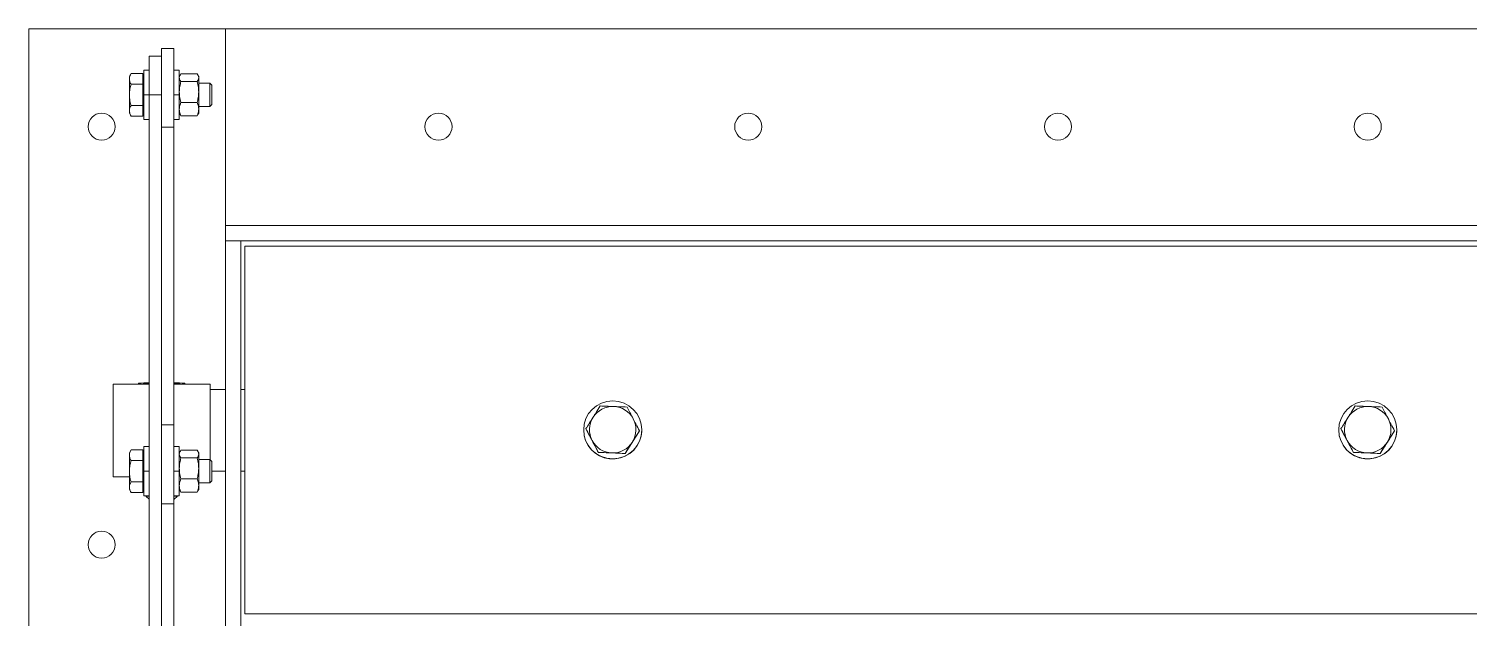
# Model space of a CAD drawing. Header units: millimetres. Extents: x 5983 to 6824, y 1301 to 1895.
# Drawn here: x 6085.5 to 6184.6, y 1780.1 to 1820.7 of the extents above; entities that cross this region are included whole.
import ezdxf

# ---------------------------------------------------------------- set-up
doc = ezdxf.new("R2010")
doc.units = ezdxf.units.MM
doc.linetypes.add('SLD-Sólida', pattern=[0])

msp = doc.modelspace()

# ---------------------------------------------------------------- linework, layer by layer
at = {"linetype": 'SLD-Sólida', "lineweight": 18}
for p, q in [((6085.451, 1820.696), (6085.451, 1686.936)), ((6085.451, 1820.696), (6098.998, 1820.696)), ((6098.998, 1820.696), (6098.998, 1807.15)), ((6256.331, 1820.696), (6098.998, 1820.696)), ((6095.445, 1819.35), (6094.598, 1819.35)), ((6094.598, 1814.381), (6094.598, 1819.35)), ((6095.445, 1813.908), (6095.445, 1819.35)), ((6094.598, 1818.816), (6093.751, 1818.816)), ((6093.751, 1818.816), (6093.751, 1816.15)), ((6092.491, 1817.612), (6092.378, 1817.416)), ((6092.378, 1817.416), (6092.378, 1817.247)), ((6093.298, 1817.612), (6092.491, 1817.612)), ((6093.298, 1816.881), (6093.298, 1817.612)), ((6093.365, 1817.31), (6093.298, 1817.376)), ((6093.751, 1817.843), (6093.378, 1817.843)), ((6093.378, 1816.15), (6093.378, 1817.843)), ((6095.818, 1817.843), (6095.445, 1817.843)), ((6095.818, 1816.15), (6095.818, 1817.843)), ((6095.873, 1817.511), (6095.818, 1817.416)), ((6097.038, 1817.595), (6095.931, 1817.595)), ((6097.151, 1817.416), (6097.096, 1817.512)), ((6097.151, 1817.33), (6097.151, 1817.416)), ((6097.151, 1816.342), (6097.151, 1817.33)), ((6092.378, 1817.247), (6092.378, 1816.15)), ((6093.298, 1816.881), (6092.491, 1816.881)), ((6093.298, 1815.418), (6093.298, 1816.881)), ((6093.378, 1817.31), (6093.365, 1817.31)), ((6093.365, 1817.31), (6093.365, 1814.99)), ((6097.038, 1817.065), (6095.931, 1817.065)), ((6097.918, 1816.95), (6097.151, 1816.95)), ((6097.151, 1815.162), (6097.151, 1816.342)), ((6098.045, 1816.823), (6097.918, 1816.95)), ((6097.918, 1816.95), (6097.918, 1815.35)), ((6098.045, 1816.823), (6098.045, 1815.476)), ((6092.378, 1816.15), (6092.378, 1815.053)), ((6093.298, 1815.418), (6092.491, 1815.418)), ((6093.298, 1814.687), (6093.298, 1815.418)), ((6093.378, 1814.456), (6093.378, 1816.15)), ((6093.751, 1816.15), (6093.378, 1816.15)), ((6093.751, 1816.15), (6094.598, 1816.15)), ((6093.751, 1816.15), (6093.751, 1687.483)), ((6095.818, 1816.15), (6095.445, 1816.15)), ((6095.818, 1814.456), (6095.818, 1816.15)), ((6097.038, 1815.619), (6095.931, 1815.619)), ((6097.151, 1815.35), (6097.918, 1815.35)), ((6097.918, 1815.35), (6098.045, 1815.476)), ((6092.378, 1815.053), (6092.378, 1814.883)), ((6092.378, 1814.883), (6092.491, 1814.687)), ((6093.298, 1814.687), (6092.491, 1814.687)), ((6093.298, 1814.923), (6093.365, 1814.99)), ((6093.365, 1814.99), (6093.378, 1814.99)), ((6093.378, 1814.456), (6093.751, 1814.456)), ((6094.598, 1814.381), (6094.598, 1791.985)), ((6095.445, 1814.456), (6095.818, 1814.456)), ((6095.818, 1814.883), (6095.873, 1814.789)), ((6095.876, 1814.79), (6095.931, 1814.704)), ((6097.038, 1814.704), (6095.931, 1814.704)), ((6097.038, 1814.704), (6097.09, 1814.79)), ((6097.096, 1814.787), (6097.151, 1814.883)), ((6097.151, 1814.883), (6097.151, 1815.162)), ((6095.445, 1813.908), (6094.598, 1813.908)), ((6095.445, 1793.416), (6095.445, 1813.908)), ((6098.998, 1806.09), (6098.998, 1807.15)), ((6256.331, 1807.15), (6098.998, 1807.15)), ((6256.331, 1806.09), (6098.998, 1806.09)), ((6098.998, 1701.543), (6098.998, 1806.09)), ((6098.998, 1806.09), (6100.058, 1806.09)), ((6100.058, 1701.543), (6100.058, 1806.09)), ((6100.331, 1805.724), (6100.331, 1780.392)), ((6254.998, 1805.724), (6100.331, 1805.724)), ((6093.751, 1796.223), (6091.265, 1796.223)), ((6091.265, 1789.823), (6091.265, 1796.223)), ((6097.931, 1796.223), (6095.445, 1796.223)), ((6097.931, 1791.003), (6097.931, 1796.223)), ((6098.998, 1795.834), (6097.931, 1795.834)), ((6100.331, 1795.834), (6100.058, 1795.834)), ((6095.445, 1793.416), (6094.598, 1793.416)), ((6095.445, 1787.975), (6095.445, 1793.416)), ((6123.665, 1793.061), (6123.665, 1793.058)), ((6123.819, 1793.136), (6123.819, 1793.146)), ((6124.677, 1791.5), (6123.819, 1793.136)), ((6127.511, 1792.987), (6126.524, 1791.426)), ((6127.511, 1792.987), (6127.511, 1792.998)), ((6127.62, 1792.638), (6127.661, 1792.942)), ((6127.661, 1792.942), (6127.665, 1793.058)), ((6127.665, 1793.058), (6127.665, 1793.061)), ((6175.665, 1793.061), (6175.665, 1793.058)), ((6175.819, 1793.136), (6175.819, 1793.146)), ((6176.677, 1791.5), (6175.819, 1793.136)), ((6179.511, 1792.987), (6178.524, 1791.426)), ((6179.511, 1792.987), (6179.511, 1792.998)), ((6179.62, 1792.638), (6179.661, 1792.942)), ((6179.661, 1792.942), (6179.665, 1793.058)), ((6179.665, 1793.058), (6179.665, 1793.061)), ((6092.491, 1791.679), (6092.378, 1791.483)), ((6093.298, 1791.679), (6092.491, 1791.679)), ((6093.298, 1790.948), (6093.298, 1791.679)), ((6093.751, 1791.91), (6093.378, 1791.91)), ((6093.378, 1790.216), (6093.378, 1791.91)), ((6094.598, 1788.447), (6094.598, 1791.985)), ((6095.818, 1791.91), (6095.445, 1791.91)), ((6095.818, 1790.216), (6095.818, 1791.91)), ((6095.873, 1791.577), (6095.818, 1791.483)), ((6097.038, 1791.662), (6095.931, 1791.662)), ((6097.151, 1791.483), (6097.096, 1791.579)), ((6092.378, 1791.483), (6092.378, 1791.313)), ((6092.378, 1791.313), (6092.378, 1790.216)), ((6093.298, 1790.948), (6092.491, 1790.948)), ((6093.365, 1791.376), (6093.298, 1791.443)), ((6093.298, 1789.485), (6093.298, 1790.948)), ((6093.378, 1791.376), (6093.365, 1791.376)), ((6093.365, 1791.376), (6093.365, 1789.056)), ((6097.038, 1791.132), (6095.931, 1791.132)), ((6097.151, 1791.397), (6097.151, 1791.483)), ((6097.151, 1790.409), (6097.151, 1791.397)), ((6097.918, 1791.016), (6097.151, 1791.016)), ((6098.045, 1790.89), (6097.918, 1791.016)), ((6097.918, 1791.016), (6097.918, 1789.416)), ((6098.045, 1790.89), (6098.045, 1789.543)), ((6124.677, 1791.5), (6124.677, 1791.51)), ((6126.524, 1791.426), (6124.677, 1791.5)), ((6126.524, 1791.426), (6126.524, 1791.436)), ((6176.677, 1791.5), (6176.677, 1791.51)), ((6178.524, 1791.426), (6176.677, 1791.5)), ((6178.524, 1791.426), (6178.524, 1791.436)), ((6091.265, 1789.823), (6092.378, 1789.823)), ((6092.378, 1790.216), (6092.378, 1789.119)), ((6093.378, 1788.523), (6093.378, 1790.216)), ((6093.751, 1790.216), (6093.378, 1790.216)), ((6095.818, 1790.216), (6095.445, 1790.216)), ((6095.818, 1788.523), (6095.818, 1790.216)), ((6097.038, 1789.686), (6095.931, 1789.686)), ((6097.151, 1789.228), (6097.151, 1790.409)), ((6097.918, 1789.416), (6098.045, 1789.543)), ((6098.045, 1790.212), (6098.998, 1790.212)), ((6100.058, 1790.212), (6100.331, 1790.212)), ((6092.378, 1789.119), (6092.378, 1788.95)), ((6092.378, 1788.95), (6092.491, 1788.754)), ((6093.298, 1789.485), (6092.491, 1789.485)), ((6093.298, 1788.754), (6092.491, 1788.754)), ((6093.298, 1788.754), (6093.298, 1789.485)), ((6093.298, 1788.99), (6093.365, 1789.056)), ((6093.365, 1789.056), (6093.378, 1789.056)), ((6095.818, 1788.95), (6095.873, 1788.855)), ((6095.876, 1788.857), (6095.931, 1788.771)), ((6097.038, 1788.771), (6095.931, 1788.771)), ((6097.038, 1788.771), (6097.09, 1788.857)), ((6097.096, 1788.854), (6097.151, 1788.95)), ((6097.151, 1789.416), (6097.918, 1789.416)), ((6097.151, 1788.95), (6097.151, 1789.228)), ((6093.378, 1788.523), (6093.751, 1788.523)), ((6093.531, 1788.523), (6093.531, 1788.483)), ((6093.531, 1788.483), (6093.731, 1788.283)), ((6093.751, 1788.285), (6093.737, 1788.284)), ((6093.737, 1788.284), (6093.737, 1788.282)), ((6093.737, 1788.282), (6093.751, 1788.281)), ((6094.598, 1788.447), (6094.598, 1766.052)), ((6095.445, 1787.975), (6094.598, 1787.975)), ((6095.445, 1788.523), (6095.818, 1788.523)), ((6095.465, 1788.283), (6095.445, 1788.285)), ((6095.445, 1788.281), (6095.465, 1788.283)), ((6095.445, 1767.483), (6095.445, 1787.975)), ((6095.465, 1788.283), (6095.665, 1788.483)), ((6095.665, 1788.483), (6095.665, 1788.523)), ((6100.331, 1780.392), (6254.998, 1780.392)), ((6100.331, 1780.384), (6100.331, 1780.392)), ((6100.331, 1780.384), (6254.998, 1780.384))]:
    msp.add_line(p, q, dxfattribs=at)
for centre, radius in [((6090.465, 1813.95), 0.933), ((6113.665, 1813.95), 0.933), ((6134.998, 1813.95), 0.933), ((6156.331, 1813.95), 0.933), ((6177.665, 1813.95), 0.933), ((6125.665, 1793.062), 2), ((6177.665, 1793.062), 2), ((6090.465, 1785.15), 0.933)]:
    msp.add_circle(centre, radius, dxfattribs=at)
for centre, radius, start, end in [((6093.635, 1781.093), 15.203, 89.56, 92.3998), ((6095.562, 1781.093), 15.203, 87.6002, 90.44), ((6125.665, 1793.073), 1.6, 87.69712, 147.69568), ((6125.665, 1793.073), 1.6, 27.69917, 87.69809), ((6177.665, 1793.073), 1.6, 87.69712, 147.69568), ((6177.665, 1793.073), 1.6, 27.69917, 87.69809), ((6125.665, 1793.073), 1.6, 147.6961, 207.69862), ((6125.665, 1793.073), 1.6, 327.6961, 27.69862), ((6177.665, 1793.073), 1.6, 147.6961, 207.69862), ((6177.665, 1793.073), 1.6, 327.6961, 27.69862), ((6125.665, 1793.058), 2, 180.00228, 347.89827), ((6177.665, 1793.058), 2, 180.00228, 347.89827), ((6125.665, 1793.073), 1.6, 207.69917, 267.69809), ((6125.665, 1793.073), 1.6, 267.69712, 327.69568), ((6177.665, 1793.073), 1.6, 207.69917, 267.69809), ((6177.665, 1793.073), 1.6, 267.69712, 327.69568), ((6093.702, 1786.359), 2.13, 88.66825, 94.58897), ((6095.484, 1786.006), 2.483, 85.83231, 90.91048)]:
    msp.add_arc(centre, radius, start, end, dxfattribs=at)
for points, knots in [([(6092.378, 1817.247), (6092.385, 1817.313), (6092.397, 1817.437), (6092.461, 1817.557), (6092.491, 1817.612)], [0, 0, 0, 0, 0.53526, 1, 1, 1, 1]), ([(6095.818, 1817.33), (6095.825, 1817.378), (6095.837, 1817.468), (6095.901, 1817.555), (6095.931, 1817.595)], [0, 0, 0, 0, 0.53526, 1, 1, 1, 1]), ([(6095.931, 1817.065), (6095.895, 1817.116), (6095.832, 1817.203), (6095.822, 1817.293), (6095.818, 1817.33)], [0, 0, 0, 0, 0.581944, 1, 1, 1, 1]), ([(6097.038, 1817.595), (6097.075, 1817.545), (6097.138, 1817.457), (6097.147, 1817.368), (6097.151, 1817.33)], [0, 0, 0, 0, 0.581944, 1, 1, 1, 1]), ([(6097.151, 1817.33), (6097.145, 1817.282), (6097.132, 1817.192), (6097.068, 1817.105), (6097.038, 1817.065)], [0, 0, 0, 0, 0.53526, 1, 1, 1, 1]), ([(6092.491, 1816.881), (6092.455, 1816.951), (6092.392, 1817.071), (6092.382, 1817.195), (6092.378, 1817.247)], [0, 0, 0, 0, 0.581944, 1, 1, 1, 1]), ([(6092.378, 1816.15), (6092.385, 1816.282), (6092.397, 1816.53), (6092.461, 1816.77), (6092.491, 1816.881)], [0, 0, 0, 0, 0.53526, 1, 1, 1, 1]), ([(6095.818, 1816.342), (6095.825, 1816.473), (6095.837, 1816.718), (6095.901, 1816.955), (6095.931, 1817.065)], [0, 0, 0, 0, 0.53526, 1, 1, 1, 1]), ([(6095.931, 1815.619), (6095.895, 1815.757), (6095.832, 1815.995), (6095.822, 1816.24), (6095.818, 1816.342)], [0, 0, 0, 0, 0.581944, 1, 1, 1, 1]), ([(6097.038, 1817.065), (6097.075, 1816.927), (6097.138, 1816.689), (6097.147, 1816.444), (6097.151, 1816.342)], [0, 0, 0, 0, 0.581944, 1, 1, 1, 1]), ([(6097.151, 1816.342), (6097.145, 1816.211), (6097.132, 1815.966), (6097.068, 1815.729), (6097.038, 1815.619)], [0, 0, 0, 0, 0.53526, 1, 1, 1, 1]), ([(6092.491, 1815.418), (6092.455, 1815.558), (6092.392, 1815.798), (6092.382, 1816.046), (6092.378, 1816.15)], [0, 0, 0, 0, 0.581944, 1, 1, 1, 1]), ([(6092.378, 1815.053), (6092.385, 1815.119), (6092.397, 1815.243), (6092.461, 1815.363), (6092.491, 1815.418)], [0, 0, 0, 0, 0.53526, 1, 1, 1, 1]), ([(6095.818, 1815.162), (6095.825, 1815.245), (6095.837, 1815.4), (6095.901, 1815.55), (6095.931, 1815.619)], [0, 0, 0, 0, 0.53526, 1, 1, 1, 1]), ([(6097.038, 1815.619), (6097.075, 1815.532), (6097.138, 1815.381), (6097.147, 1815.226), (6097.151, 1815.162)], [0, 0, 0, 0, 0.581944, 1, 1, 1, 1]), ([(6092.491, 1814.687), (6092.455, 1814.757), (6092.392, 1814.877), (6092.382, 1815.001), (6092.378, 1815.053)], [0, 0, 0, 0, 0.581944, 1, 1, 1, 1]), ([(6095.931, 1814.704), (6095.895, 1814.791), (6095.832, 1814.942), (6095.822, 1815.097), (6095.818, 1815.162)], [0, 0, 0, 0, 0.581944, 1, 1, 1, 1]), ([(6097.151, 1815.162), (6097.145, 1815.079), (6097.132, 1814.924), (6097.068, 1814.774), (6097.038, 1814.704)], [0, 0, 0, 0, 0.53526, 1, 1, 1, 1]), ([(6092.998, 1796.283), (6092.998, 1796.279), (6092.998, 1796.275), (6092.998, 1796.23), (6092.998, 1796.223)], [0, 0, 0, 0, 0.843158, 1, 1, 1, 1]), ([(6093.289, 1796.223), (6093.346, 1796.239), (6093.497, 1796.283), (6093.654, 1796.288), (6093.751, 1796.292)], [0, 0, 0, 0, 0.373753, 1, 1, 1, 1]), ([(6095.445, 1796.291), (6095.575, 1796.285), (6095.737, 1796.278), (6095.895, 1796.232), (6095.927, 1796.223)], [0, 0, 0, 0, 0.797286, 1, 1, 1, 1]), ([(6096.198, 1796.223), (6096.198, 1796.236), (6096.198, 1796.277), (6096.198, 1796.28), (6096.198, 1796.281)], [0, 0, 0, 0, 0.328033, 1, 1, 1, 1]), ([(6124.806, 1794.708), (6124.712, 1794.559), (6124.55, 1794.303), (6124.382, 1794.039), (6124.312, 1793.928)], [0, 0, 0, 0, 0.581944, 1, 1, 1, 1]), ([(6125.729, 1794.672), (6125.562, 1794.678), (6125.249, 1794.691), (6124.947, 1794.702), (6124.806, 1794.708)], [0, 0, 0, 0, 0.53526, 1, 1, 1, 1]), ([(6126.652, 1794.633), (6126.476, 1794.641), (6126.172, 1794.654), (6125.86, 1794.666), (6125.729, 1794.672)], [0, 0, 0, 0, 0.581944, 1, 1, 1, 1]), ([(6127.081, 1793.817), (6127.004, 1793.965), (6126.858, 1794.242), (6126.717, 1794.509), (6126.652, 1794.633)], [0, 0, 0, 0, 0.53526, 1, 1, 1, 1]), ([(6176.806, 1794.708), (6176.712, 1794.559), (6176.55, 1794.303), (6176.382, 1794.039), (6176.312, 1793.928)], [0, 0, 0, 0, 0.581944, 1, 1, 1, 1]), ([(6177.729, 1794.672), (6177.562, 1794.678), (6177.249, 1794.691), (6176.947, 1794.702), (6176.806, 1794.708)], [0, 0, 0, 0, 0.53526, 1, 1, 1, 1]), ([(6178.652, 1794.633), (6178.476, 1794.641), (6178.172, 1794.654), (6177.86, 1794.666), (6177.729, 1794.672)], [0, 0, 0, 0, 0.581944, 1, 1, 1, 1]), ([(6179.081, 1793.817), (6179.004, 1793.965), (6178.858, 1794.242), (6178.717, 1794.509), (6178.652, 1794.633)], [0, 0, 0, 0, 0.53526, 1, 1, 1, 1]), ([(6124.312, 1793.928), (6124.223, 1793.786), (6124.056, 1793.522), (6123.894, 1793.265), (6123.819, 1793.146)], [0, 0, 0, 0, 0.53526, 1, 1, 1, 1]), ([(6127.511, 1792.998), (6127.429, 1793.154), (6127.288, 1793.424), (6127.142, 1793.701), (6127.081, 1793.817)], [0, 0, 0, 0, 0.581944, 1, 1, 1, 1]), ([(6176.312, 1793.928), (6176.223, 1793.786), (6176.056, 1793.522), (6175.894, 1793.265), (6175.819, 1793.146)], [0, 0, 0, 0, 0.53526, 1, 1, 1, 1]), ([(6179.511, 1792.998), (6179.429, 1793.154), (6179.288, 1793.424), (6179.142, 1793.701), (6179.081, 1793.817)], [0, 0, 0, 0, 0.581944, 1, 1, 1, 1]), ([(6123.819, 1793.146), (6123.901, 1792.99), (6124.042, 1792.722), (6124.187, 1792.445), (6124.248, 1792.329)], [0, 0, 0, 0, 0.581944, 1, 1, 1, 1]), ([(6127.017, 1792.218), (6127.107, 1792.36), (6127.274, 1792.624), (6127.436, 1792.879), (6127.511, 1792.998)], [0, 0, 0, 0, 0.53526, 1, 1, 1, 1]), ([(6175.819, 1793.146), (6175.901, 1792.99), (6176.042, 1792.722), (6176.187, 1792.445), (6176.248, 1792.329)], [0, 0, 0, 0, 0.581944, 1, 1, 1, 1]), ([(6179.017, 1792.218), (6179.107, 1792.36), (6179.274, 1792.624), (6179.436, 1792.879), (6179.511, 1792.998)], [0, 0, 0, 0, 0.5352597, 1, 1, 1, 1]), ([(6092.378, 1791.313), (6092.385, 1791.38), (6092.397, 1791.504), (6092.461, 1791.623), (6092.491, 1791.679)], [0, 0, 0, 0, 0.53526, 1, 1, 1, 1]), ([(6095.818, 1791.397), (6095.825, 1791.445), (6095.837, 1791.535), (6095.901, 1791.622), (6095.931, 1791.662)], [0, 0, 0, 0, 0.53526, 1, 1, 1, 1]), ([(6097.038, 1791.662), (6097.075, 1791.611), (6097.138, 1791.524), (6097.147, 1791.434), (6097.151, 1791.397)], [0, 0, 0, 0, 0.581944, 1, 1, 1, 1]), ([(6124.248, 1792.329), (6124.326, 1792.181), (6124.471, 1791.904), (6124.612, 1791.635), (6124.677, 1791.51)], [0, 0, 0, 0, 0.53526, 1, 1, 1, 1]), ([(6126.524, 1791.436), (6126.618, 1791.586), (6126.78, 1791.843), (6126.947, 1792.108), (6127.017, 1792.218)], [0, 0, 0, 0, 0.581944, 1, 1, 1, 1]), ([(6176.248, 1792.329), (6176.326, 1792.181), (6176.471, 1791.904), (6176.612, 1791.635), (6176.677, 1791.51)], [0, 0, 0, 0, 0.53526, 1, 1, 1, 1]), ([(6178.524, 1791.436), (6178.618, 1791.586), (6178.78, 1791.843), (6178.947, 1792.108), (6179.017, 1792.218)], [0, 0, 0, 0, 0.581944, 1, 1, 1, 1]), ([(6092.491, 1790.948), (6092.455, 1791.018), (6092.392, 1791.138), (6092.382, 1791.261), (6092.378, 1791.313)], [0, 0, 0, 0, 0.581944, 1, 1, 1, 1]), ([(6092.378, 1790.216), (6092.385, 1790.349), (6092.397, 1790.597), (6092.461, 1790.836), (6092.491, 1790.948)], [0, 0, 0, 0, 0.53526, 1, 1, 1, 1]), ([(6095.931, 1791.132), (6095.895, 1791.182), (6095.832, 1791.269), (6095.822, 1791.359), (6095.818, 1791.397)], [0, 0, 0, 0, 0.581944, 1, 1, 1, 1]), ([(6095.818, 1790.409), (6095.825, 1790.54), (6095.837, 1790.785), (6095.901, 1791.021), (6095.931, 1791.132)], [0, 0, 0, 0, 0.53526, 1, 1, 1, 1]), ([(6097.151, 1791.397), (6097.145, 1791.349), (6097.132, 1791.259), (6097.068, 1791.172), (6097.038, 1791.132)], [0, 0, 0, 0, 0.53526, 1, 1, 1, 1]), ([(6097.038, 1791.132), (6097.075, 1790.993), (6097.138, 1790.756), (6097.147, 1790.511), (6097.151, 1790.409)], [0, 0, 0, 0, 0.581944, 1, 1, 1, 1]), ([(6124.677, 1791.51), (6124.854, 1791.504), (6125.157, 1791.492), (6125.47, 1791.48), (6125.601, 1791.475)], [0, 0, 0, 0, 0.581944, 1, 1, 1, 1]), ([(6125.601, 1791.475), (6125.768, 1791.468), (6126.081, 1791.455), (6126.383, 1791.442), (6126.524, 1791.436)], [0, 0, 0, 0, 0.53526, 1, 1, 1, 1]), ([(6176.677, 1791.51), (6176.854, 1791.504), (6177.157, 1791.492), (6177.47, 1791.48), (6177.601, 1791.475)], [0, 0, 0, 0, 0.581944, 1, 1, 1, 1]), ([(6177.601, 1791.475), (6177.768, 1791.468), (6178.081, 1791.455), (6178.383, 1791.442), (6178.524, 1791.436)], [0, 0, 0, 0, 0.53526, 1, 1, 1, 1]), ([(6092.491, 1789.485), (6092.455, 1789.625), (6092.392, 1789.865), (6092.382, 1790.113), (6092.378, 1790.216)], [0, 0, 0, 0, 0.581944, 1, 1, 1, 1]), ([(6095.931, 1789.686), (6095.895, 1789.824), (6095.832, 1790.061), (6095.822, 1790.306), (6095.818, 1790.409)], [0, 0, 0, 0, 0.581944, 1, 1, 1, 1]), ([(6095.818, 1789.228), (6095.825, 1789.311), (6095.837, 1789.466), (6095.901, 1789.616), (6095.931, 1789.686)], [0, 0, 0, 0, 0.53526, 1, 1, 1, 1]), ([(6097.151, 1790.409), (6097.145, 1790.278), (6097.132, 1790.033), (6097.068, 1789.796), (6097.038, 1789.686)], [0, 0, 0, 0, 0.53526, 1, 1, 1, 1]), ([(6097.038, 1789.686), (6097.075, 1789.598), (6097.138, 1789.448), (6097.147, 1789.293), (6097.151, 1789.228)], [0, 0, 0, 0, 0.581944, 1, 1, 1, 1]), ([(6092.378, 1789.119), (6092.385, 1789.186), (6092.397, 1789.31), (6092.461, 1789.429), (6092.491, 1789.485)], [0, 0, 0, 0, 0.53526, 1, 1, 1, 1]), ([(6092.491, 1788.754), (6092.455, 1788.824), (6092.392, 1788.944), (6092.382, 1789.068), (6092.378, 1789.119)], [0, 0, 0, 0, 0.581944, 1, 1, 1, 1]), ([(6095.931, 1788.771), (6095.895, 1788.858), (6095.832, 1789.008), (6095.822, 1789.163), (6095.818, 1789.228)], [0, 0, 0, 0, 0.581944, 1, 1, 1, 1]), ([(6097.151, 1789.228), (6097.145, 1789.145), (6097.132, 1788.99), (6097.068, 1788.84), (6097.038, 1788.771)], [0, 0, 0, 0, 0.53526, 1, 1, 1, 1])]:
    msp.add_open_spline(points, degree=3, knots=knots, dxfattribs=at)

doc.saveas('drawing.dxf')
